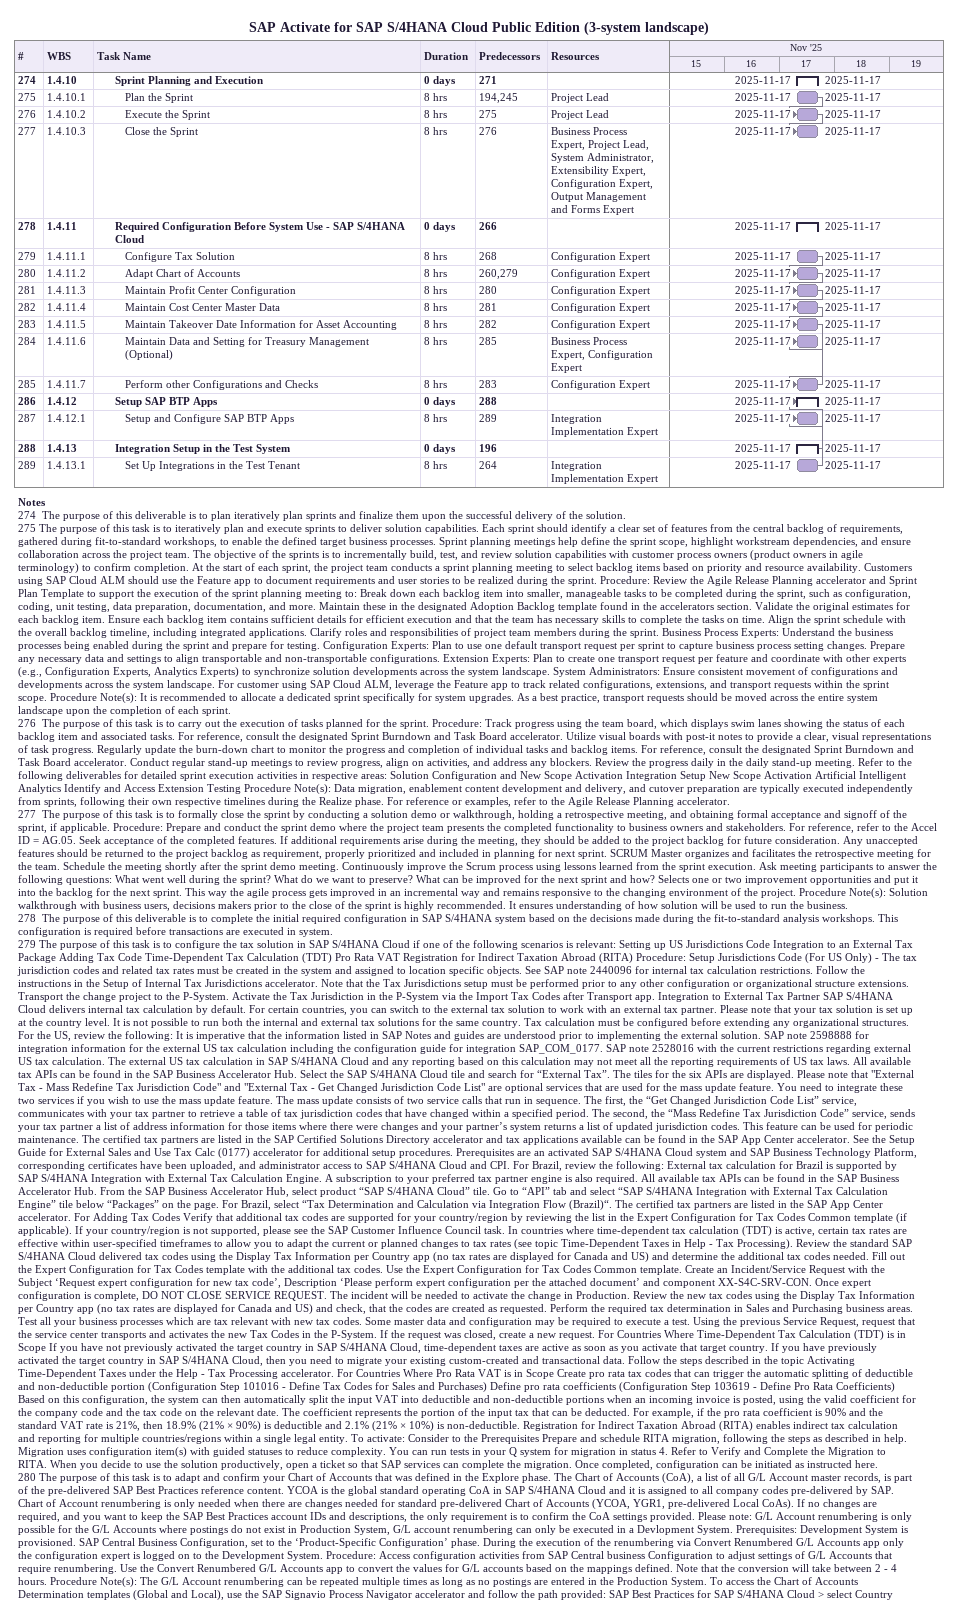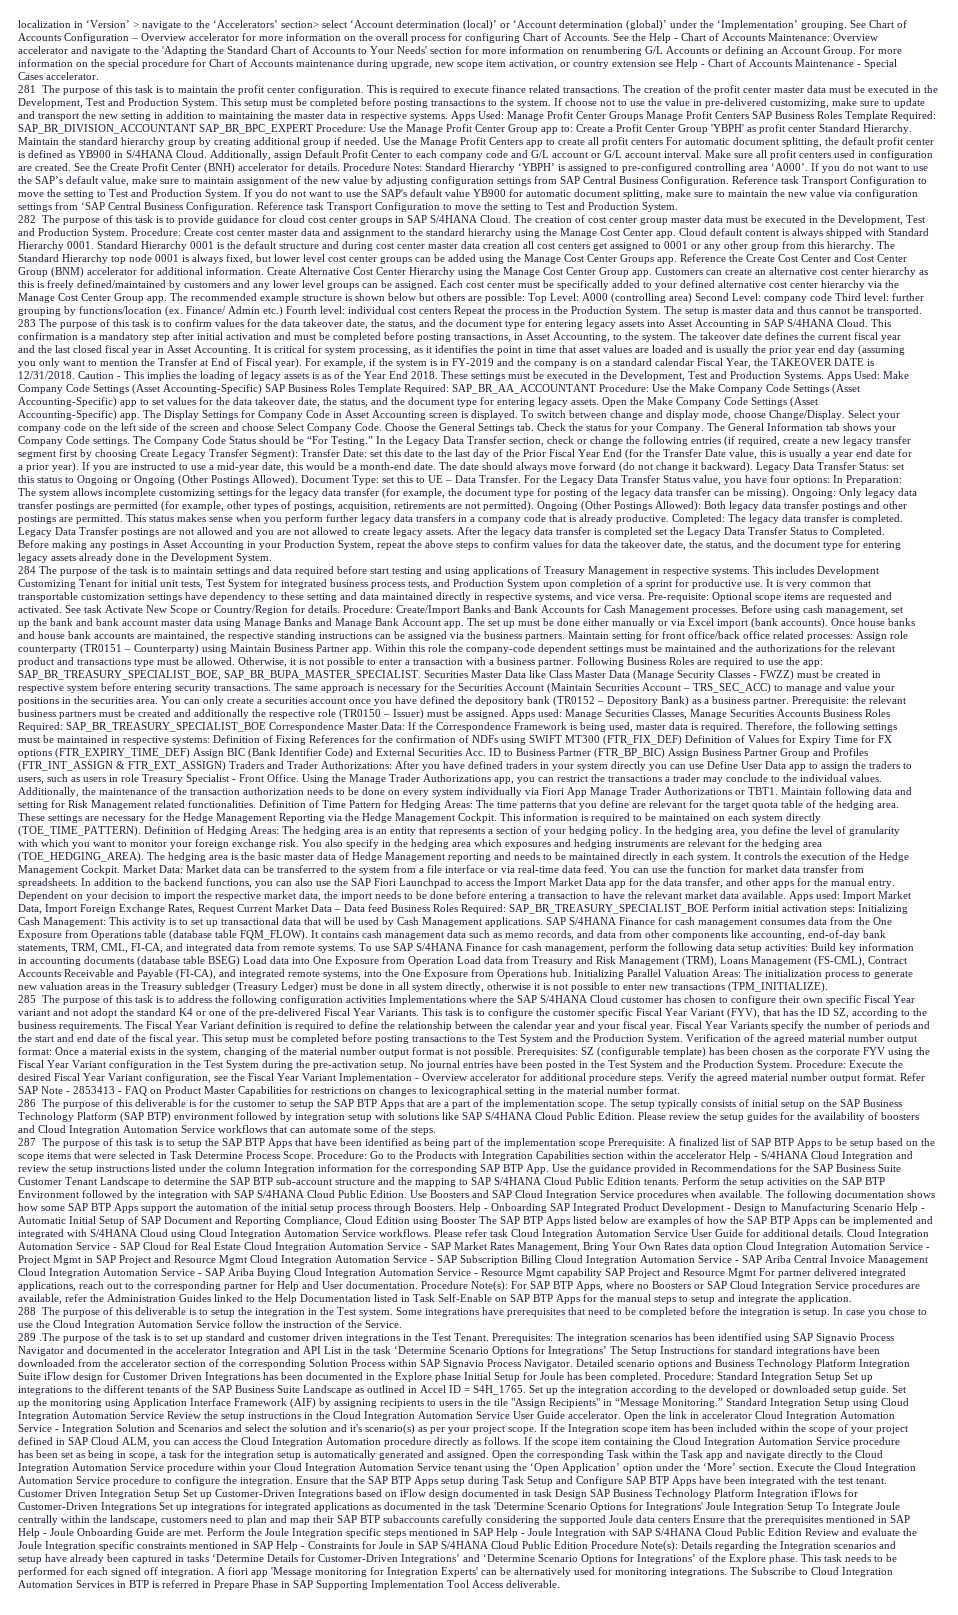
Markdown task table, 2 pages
SAP Activate for SAP S/4HANA Cloud Public Edition (3-system landscape)

| ID | WBS | Task | Duration | Start | Finish | Predecessors | Resources |
|---|---|---|---|---|---|---|---|
| 274 | 1.4.10 | **Sprint Planning and Execution** | 0d | 2025-11-17 | 2025-11-17 | 271 |  |
| 275 | 1.4.10.1 | Plan the Sprint | 8h | 2025-11-17 | 2025-11-17 | 194, 245 | Project Lead |
| 276 | 1.4.10.2 | Execute the Sprint | 8h | 2025-11-17 | 2025-11-17 | 275 | Project Lead |
| 277 | 1.4.10.3 | Close the Sprint | 8h | 2025-11-17 | 2025-11-17 | 276 | Business Process Expert, Project Lead, System Administrator, Extensibility Expert, Configuration Expert, Output Management and Forms Expert |
| 278 | 1.4.11 | **Required Configuration Before System Use - SAP S/4HANA Cloud** | 0d | 2025-11-17 | 2025-11-17 | 266 |  |
| 279 | 1.4.11.1 | Configure Tax Solution | 8h | 2025-11-17 | 2025-11-17 | 268 | Configuration Expert |
| 280 | 1.4.11.2 | Adapt Chart of Accounts | 8h | 2025-11-17 | 2025-11-17 | 260, 279 | Configuration Expert |
| 281 | 1.4.11.3 | Maintain Profit Center Configuration | 8h | 2025-11-17 | 2025-11-17 | 280 | Configuration Expert |
| 282 | 1.4.11.4 | Maintain Cost Center Master Data | 8h | 2025-11-17 | 2025-11-17 | 281 | Configuration Expert |
| 283 | 1.4.11.5 | Maintain Takeover Date Information for Asset Accounting | 8h | 2025-11-17 | 2025-11-17 | 282 | Configuration Expert |
| 284 | 1.4.11.6 | Maintain Data and Setting for Treasury Management (Optional) | 8h | 2025-11-17 | 2025-11-17 | 285 | Business Process Expert, Configuration Expert |
| 285 | 1.4.11.7 | Perform other Configurations and Checks | 8h | 2025-11-17 | 2025-11-17 | 283 | Configuration Expert |
| 286 | 1.4.12 | **Setup SAP BTP Apps** | 0d | 2025-11-17 | 2025-11-17 | 288 |  |
| 287 | 1.4.12.1 | Setup and Configure SAP BTP Apps | 8h | 2025-11-17 | 2025-11-17 | 289 | Integration Implementation Expert |
| 288 | 1.4.13 | **Integration Setup in the Test System** | 0d | 2025-11-17 | 2025-11-17 | 196 |  |
| 289 | 1.4.13.1 | Set Up Integrations in the Test Tenant | 8h | 2025-11-17 | 2025-11-17 | 264 | Integration Implementation Expert |

Notes
- 274: The purpose of this deliverable is to plan iteratively plan sprints and finalize them upon the successful delivery of the solution.
- 275: The purpose of this task is to iteratively plan and execute sprints to deliver solution capabilities. Each sprint should identify a clear set of features from the central backlog of requirements, gathered during fit-to-standard workshops, to enable the defined target business processes. Sprint planning meetings help define the sprint scope, highlight workstream dependencies, and ensure collaboration across the project team. The objective of the sprints is to incrementally build, test, and review solution capabilities with customer process owners (product owners in agile terminology) to confirm completion. At the start of each sprint, the project team conducts a sprint planning meeting to select backlog items based on priority and resource availability. Customers using SAP Cloud ALM should use the Feature app to document requirements and user stories to be realized during the sprint. Procedure: Review the Agile Release Planning accelerator and Sprint Plan Template to support the execution of the sprint planning meeting to: Break down each backlog item into smaller, manageable tasks to be completed during the sprint, such as configuration, coding, unit testing, data preparation, documentation, and more. Maintain these in the designated Adoption Backlog template found in the accelerators section. Validate the original estimates for each backlog item. Ensure each backlog item contains sufficient details for efficient execution and that the team has necessary skills to complete the tasks on time. Align the sprint schedule with the overall backlog timeline, including integrated applications. Clarify roles and responsibilities of project team members during the sprint. Business Process Experts: Understand the business processes being enabled during the sprint and prepare for testing. Configuration Experts: Plan to use one default transport request per sprint to capture business process setting changes. Prepare any necessary data and settings to align transportable and non-transportable configurations. Extension Experts: Plan to create one transport request per feature and coordinate with other experts (e.g., Configuration Experts, Analytics Experts) to synchronize solution developments across the system landscape. System Administrators: Ensure consistent movement of configurations and developments across the system landscape. For customer using SAP Cloud ALM, leverage the Feature app to track related configurations, extensions, and transport requests within the sprint scope. Procedure Note(s): It is recommended to allocate a dedicated sprint specifically for system upgrades. As a best practice, transport requests should be moved across the entire system landscape upon the completion of each sprint.
- 276: The purpose of this task is to carry out the execution of tasks planned for the sprint. Procedure: Track progress using the team board, which displays swim lanes showing the status of each backlog item and associated tasks. For reference, consult the designated Sprint Burndown and Task Board accelerator. Utilize visual boards with post-it notes to provide a clear, visual representations of task progress. Regularly update the burn-down chart to monitor the progress and completion of individual tasks and backlog items. For reference, consult the designated Sprint Burndown and Task Board accelerator. Conduct regular stand-up meetings to review progress, align on activities, and address any blockers. Review the progress daily in the daily stand-up meeting. Refer to the following deliverables for detailed sprint execution activities in respective areas: Solution Configuration and New Scope Activation Integration Setup New Scope Activation Artificial Intelligent Analytics Identify and Access Extension Testing Procedure Note(s): Data migration, enablement content development and delivery, and cutover preparation are typically executed independently from sprints, following their own respective timelines during the Realize phase. For reference or examples, refer to the Agile Release Planning accelerator.
- 277: The purpose of this task is to formally close the sprint by conducting a solution demo or walkthrough, holding a retrospective meeting, and obtaining formal acceptance and signoff of the sprint, if applicable. Procedure: Prepare and conduct the sprint demo where the project team presents the completed functionality to business owners and stakeholders. For reference, refer to the Accel ID = AG.05. Seek acceptance of the completed features. If additional requirements arise during the meeting, they should be added to the project backlog for future consideration. Any unaccepted features should be returned to the project backlog as requirement, properly prioritized and included in planning for next sprint. SCRUM Master organizes and facilitates the retrospective meeting for the team. Schedule the meeting shortly after the sprint demo meeting. Continuously improve the Scrum process using lessons learned from the sprint execution. Ask meeting participants to answer the following questions: What went well during the sprint? What do we want to preserve? What can be improved for the next sprint and how? Selects one or two improvement opportunities and put it into the backlog for the next sprint. This way the agile process gets improved in an incremental way and remains responsive to the changing environment of the project. Procedure Note(s): Solution walkthrough with business users, decisions makers prior to the close of the sprint is highly recommended. It ensures understanding of how solution will be used to run the business.
- 278: The purpose of this deliverable is to complete the initial required configuration in SAP S/4HANA system based on the decisions made during the fit-to-standard analysis workshops. This configuration is required before transactions are executed in system.
- 279: The purpose of this task is to configure the tax solution in SAP S/4HANA Cloud if one of the following scenarios is relevant: Setting up US Jurisdictions Code Integration to an External Tax Package Adding Tax Code Time-Dependent Tax Calculation (TDT) Pro Rata VAT Registration for Indirect Taxation Abroad (RITA) Procedure: Setup Jurisdictions Code (For US Only) - The tax jurisdiction codes and related tax rates must be created in the system and assigned to location specific objects. See SAP note 2440096 for internal tax calculation restrictions. Follow the instructions in the Setup of Internal Tax Jurisdictions accelerator. Note that the Tax Jurisdictions setup must be performed prior to any other configuration or organizational structure extensions. Transport the change project to the P-System. Activate the Tax Jurisdiction in the P-System via the Import Tax Codes after Transport app. Integration to External Tax Partner SAP S/4HANA Cloud delivers internal tax calculation by default. For certain countries, you can switch to the external tax solution to work with an external tax partner. Please note that your tax solution is set up at the country level. It is not possible to run both the internal and external tax solutions for the same country. Tax calculation must be configured before extending any organizational structures. For the US, review the following: It is imperative that the information listed in SAP Notes and guides are understood prior to implementing the external solution. SAP note 2598888 for integration information for the external US tax calculation including the configuration guide for integration SAP_COM_0177. SAP note 2528016 with the current restrictions regarding external US tax calculation. The external US tax calculation in SAP S/4HANA Cloud and any reporting based on this calculation may not meet all the reporting requirements of US tax laws. All available tax APIs can be found in the SAP Business Accelerator Hub. Select the SAP S/4HANA Cloud tile and search for “External Tax”. The tiles for the six APIs are displayed. Please note that "External Tax - Mass Redefine Tax Jurisdiction Code" and "External Tax - Get Changed Jurisdiction Code List" are optional services that are used for the mass update feature. You need to integrate these two services if you wish to use the mass update feature. The mass update consists of two service calls that run in sequence. The first, the “Get Changed Jurisdiction Code List” service, communicates with your tax partner to retrieve a table of tax jurisdiction codes that have changed within a specified period. The second, the “Mass Redefine Tax Jurisdiction Code” service, sends your tax partner a list of address information for those items where there were changes and your partner’s system returns a list of updated jurisdiction codes. This feature can be used for periodic maintenance. The certified tax partners are listed in the SAP Certified Solutions Directory accelerator and tax applications available can be found in the SAP App Center accelerator. See the Setup Guide for External Sales and Use Tax Calc (0177) accelerator for additional setup procedures. Prerequisites are an activated SAP S/4HANA Cloud system and SAP Business Technology Platform, corresponding certificates have been uploaded, and administrator access to SAP S/4HANA Cloud and CPI. For Brazil, review the following: External tax calculation for Brazil is supported by SAP S/4HANA Integration with External Tax Calculation Engine. A subscription to your preferred tax partner engine is also required. All available tax APIs can be found in the SAP Business Accelerator Hub. From the SAP Business Accelerator Hub, select product “SAP S/4HANA Cloud” tile. Go to “API” tab and select “SAP S/4HANA Integration with External Tax Calculation Engine” tile below “Packages” on the page. For Brazil, select “Tax Determination and Calculation via Integration Flow (Brazil)“. The certified tax partners are listed in the SAP App Center accelerator. For Adding Tax Codes Verify that additional tax codes are supported for your country/region by reviewing the list in the Expert Configuration for Tax Codes Common template (if applicable). If your country/region is not supported, please see the SAP Customer Influence Council task. In countries where time-dependent tax calculation (TDT) is active, certain tax rates are effective within user-specified timeframes to allow you to adapt the current or planned changes to tax rates (see topic Time-Dependent Taxes in Help - Tax Processing). Review the standard SAP S/4HANA Cloud delivered tax codes using the Display Tax Information per Country app (no tax rates are displayed for Canada and US) and determine the additional tax codes needed. Fill out the Expert Configuration for Tax Codes template with the additional tax codes. Use the Expert Configuration for Tax Codes Common template. Create an Incident/Service Request with the Subject ‘Request expert configuration for new tax code’, Description ‘Please perform expert configuration per the attached document’ and component XX-S4C-SRV-CON. Once expert configuration is complete, DO NOT CLOSE SERVICE REQUEST. The incident will be needed to activate the change in Production. Review the new tax codes using the Display Tax Information per Country app (no tax rates are displayed for Canada and US) and check, that the codes are created as requested. Perform the required tax determination in Sales and Purchasing business areas. Test all your business processes which are tax relevant with new tax codes. Some master data and configuration may be required to execute a test. Using the previous Service Request, request that the service center transports and activates the new Tax Codes in the P-System. If the request was closed, create a new request. For Countries Where Time-Dependent Tax Calculation (TDT) is in Scope If you have not previously activated the target country in SAP S/4HANA Cloud, time-dependent taxes are active as soon as you activate that target country. If you have previously activated the target country in SAP S/4HANA Cloud, then you need to migrate your existing custom-created and transactional data. Follow the steps described in the topic Activating Time-Dependent Taxes under the Help - Tax Processing accelerator. For Countries Where Pro Rata VAT is in Scope Create pro rata tax codes that can trigger the automatic splitting of deductible and non-deductible portion (Configuration Step 101016 - Define Tax Codes for Sales and Purchases) Define pro rata coefficients (Configuration Step 103619 - Define Pro Rata Coefficients) Based on this configuration, the system can then automatically split the input VAT into deductible and non-deductible portions when an incoming invoice is posted, using the valid coefficient for the company code and the tax code on the relevant date. The coefficient represents the portion of the input tax that can be deducted. For example, if the pro rata coefficient is 90% and the standard VAT rate is 21%, then 18.9% (21% × 90%) is deductible and 2.1% (21% × 10%) is non-deductible. Registration for Indirect Taxation Abroad (RITA) enables indirect tax calculation and reporting for multiple countries/regions within a single legal entity. To activate: Consider to the Prerequisites Prepare and schedule RITA migration, following the steps as described in help. Migration uses configuration item(s) with guided statuses to reduce complexity. You can run tests in your Q system for migration in status 4. Refer to Verify and Complete the Migration to RITA. When you decide to use the solution productively, open a ticket so that SAP services can complete the migration. Once completed, configuration can be initiated as instructed here.
- 280: The purpose of this task is to adapt and confirm your Chart of Accounts that was defined in the Explore phase. The Chart of Accounts (CoA), a list of all G/L Account master records, is part of the pre-delivered SAP Best Practices reference content. YCOA is the global standard operating CoA in SAP S/4HANA Cloud and it is assigned to all company codes pre-delivered by SAP. Chart of Account renumbering is only needed when there are changes needed for standard pre-delivered Chart of Accounts (YCOA, YGR1, pre-delivered Local CoAs). If no changes are required, and you want to keep the SAP Best Practices account IDs and descriptions, the only requirement is to confirm the CoA settings provided. Please note: G/L Account renumbering is only possible for the G/L Accounts where postings do not exist in Production System, G/L account renumbering can only be executed in a Devlopment System. Prerequisites: Development System is provisioned. SAP Central Business Configuration, set to the ‘Product-Specific Configuration’ phase. During the execution of the renumbering via Convert Renumbered G/L Accounts app only the configuration expert is logged on to the Development System. Procedure: Access configuration activities from SAP Central business Configuration to adjust settings of G/L Accounts that require renumbering. Use the Convert Renumbered G/L Accounts app to convert the values for G/L accounts based on the mappings defined. Note that the conversion will take between 2 - 4 hours. Procedure Note(s): The G/L Account renumbering can be repeated multiple times as long as no postings are entered in the Production System. To access the Chart of Accounts Determination templates (Global and Local), use the SAP Signavio Process Navigator accelerator and follow the path provided: SAP Best Practices for SAP S/4HANA Cloud > select Country localization in ‘Version’ > navigate to the ‘Accelerators’ section> select ‘Account determination (local)’ or ‘Account determination (global)’ under the ‘Implementation’ grouping. See Chart of Accounts Configuration – Overview accelerator for more information on the overall process for configuring Chart of Accounts. See the Help - Chart of Accounts Maintenance: Overview accelerator and navigate to the 'Adapting the Standard Chart of Accounts to Your Needs' section for more information on renumbering G/L Accounts or defining an Account Group. For more information on the special procedure for Chart of Accounts maintenance during upgrade, new scope item activation, or country extension see Help - Chart of Accounts Maintenance - Special Cases accelerator.
- 281: The purpose of this task is to maintain the profit center configuration. This is required to execute finance related transactions. The creation of the profit center master data must be executed in the Development, Test and Production System. This setup must be completed before posting transactions to the system. If choose not to use the value in pre-delivered customizing, make sure to update and transport the new setting in addition to maintaining the master data in respective systems. Apps Used: Manage Profit Center Groups Manage Profit Centers SAP Business Roles Template Required: SAP_BR_DIVISION_ACCOUNTANT SAP_BR_BPC_EXPERT Procedure: Use the Manage Profit Center Group app to: Create a Profit Center Group 'YBPH' as profit center Standard Hierarchy. Maintain the standard hierarchy group by creating additional group if needed. Use the Manage Profit Centers app to create all profit centers For automatic document splitting, the default profit center is defined as YB900 in S/4HANA Cloud. Additionally, assign Default Profit Center to each company code and G/L account or G/L account interval. Make sure all profit centers used in configuration are created. See the Create Profit Center (BNH) accelerator for details. Procedure Notes: Standard Hierarchy ‘YBPH’ is assigned to pre-configured controlling area ‘A000’. If you do not want to use the SAP’s default value, make sure to maintain assignment of the new value by adjusting configuration settings from SAP Central Business Configuration. Reference task Transport Configuration to move the setting to Test and Production System. If you do not want to use the SAP's default value YB900 for automatic document splitting, make sure to maintain the new value via configuration settings from ‘SAP Central Business Configuration. Reference task Transport Configuration to move the setting to Test and Production System.
- 282: The purpose of this task is to provide guidance for cloud cost center groups in SAP S/4HANA Cloud. The creation of cost center group master data must be executed in the Development, Test and Production System. Procedure: Create cost center master data and assignment to the standard hierarchy using the Manage Cost Center app. Cloud default content is always shipped with Standard Hierarchy 0001. Standard Hierarchy 0001 is the default structure and during cost center master data creation all cost centers get assigned to 0001 or any other group from this hierarchy. The Standard Hierarchy top node 0001 is always fixed, but lower level cost center groups can be added using the Manage Cost Center Groups app. Reference the Create Cost Center and Cost Center Group (BNM) accelerator for additional information. Create Alternative Cost Center Hierarchy using the Manage Cost Center Group app. Customers can create an alternative cost center hierarchy as this is freely defined/maintained by customers and any lower level groups can be assigned. Each cost center must be specifically added to your defined alternative cost center hierarchy via the Manage Cost Center Group app. The recommended example structure is shown below but others are possible: Top Level: A000 (controlling area) Second Level: company code Third level: further grouping by functions/location (ex. Finance/ Admin etc.) Fourth level: individual cost centers Repeat the process in the Production System. The setup is master data and thus cannot be transported.
- 283: The purpose of this task is to confirm values for the data takeover date, the status, and the document type for entering legacy assets into Asset Accounting in SAP S/4HANA Cloud. This confirmation is a mandatory step after initial activation and must be completed before posting transactions, in Asset Accounting, to the system. The takeover date defines the current fiscal year and the last closed fiscal year in Asset Accounting. It is critical for system processing, as it identifies the point in time that asset values are loaded and is usually the prior year end day (assuming you only want to mention the Transfer at End of Fiscal year). For example, if the system is in FY-2019 and the company is on a standard calendar Fiscal Year, the TAKEOVER DATE is 12/31/2018. Caution - This implies the loading of legacy assets is as of the Year End 2018. These settings must be executed in the Development, Test and Production Systems. Apps Used: Make Company Code Settings (Asset Accounting-Specific) SAP Business Roles Template Required: SAP_BR_AA_ACCOUNTANT Procedure: Use the Make Company Code Settings (Asset Accounting-Specific) app to set values for the data takeover date, the status, and the document type for entering legacy assets. Open the Make Company Code Settings (Asset Accounting-Specific) app. The Display Settings for Company Code in Asset Accounting screen is displayed. To switch between change and display mode, choose Change/Display. Select your company code on the left side of the screen and choose Select Company Code. Choose the General Settings tab. Check the status for your Company. The General Information tab shows your Company Code settings. The Company Code Status should be “For Testing.” In the Legacy Data Transfer section, check or change the following entries (if required, create a new legacy transfer segment first by choosing Create Legacy Transfer Segment): Transfer Date: set this date to the last day of the Prior Fiscal Year End (for the Transfer Date value, this is usually a year end date for a prior year). If you are instructed to use a mid-year date, this would be a month-end date. The date should always move forward (do not change it backward). Legacy Data Transfer Status: set this status to Ongoing or Ongoing (Other Postings Allowed). Document Type: set this to UE – Data Transfer. For the Legacy Data Transfer Status value, you have four options: In Preparation: The system allows incomplete customizing settings for the legacy data transfer (for example, the document type for posting of the legacy data transfer can be missing). Ongoing: Only legacy data transfer postings are permitted (for example, other types of postings, acquisition, retirements are not permitted). Ongoing (Other Postings Allowed): Both legacy data transfer postings and other postings are permitted. This status makes sense when you perform further legacy data transfers in a company code that is already productive. Completed: The legacy data transfer is completed. Legacy Data Transfer postings are not allowed and you are not allowed to create legacy assets. After the legacy data transfer is completed set the Legacy Data Transfer Status to Completed. Before making any postings in Asset Accounting in your Production System, repeat the above steps to confirm values for data the takeover date, the status, and the document type for entering legacy assets already done in the Development System.
- 284: The purpose of the task is to maintain settings and data required before start testing and using applications of Treasury Management in respective systems. This includes Development Customizing Tenant for initial unit tests, Test System for integrated business process tests, and Production System upon completion of a sprint for productive use. It is very common that transportable customization settings have dependency to these setting and data maintained directly in respective systems, and vice versa. Pre-requisite: Optional scope items are requested and activated. See task Activate New Scope or Country/Region for details. Procedure: Create/Import Banks and Bank Accounts for Cash Management processes. Before using cash management, set up the bank and bank account master data using Manage Banks and Manage Bank Account app. The set up must be done either manually or via Excel import (bank accounts). Once house banks and house bank accounts are maintained, the respective standing instructions can be assigned via the business partners. Maintain setting for front office/back office related processes: Assign role counterparty (TR0151 – Counterparty) using Maintain Business Partner app. Within this role the company-code dependent settings must be maintained and the authorizations for the relevant product and transactions type must be allowed. Otherwise, it is not possible to enter a transaction with a business partner. Following Business Roles are required to use the app: SAP_BR_TREASURY_SPECIALIST_BOE, SAP_BR_BUPA_MASTER_SPECIALIST. Securities Master Data like Class Master Data (Manage Security Classes - FWZZ) must be created in respective system before entering security transactions. The same approach is necessary for the Securities Account (Maintain Securities Account – TRS_SEC_ACC) to manage and value your positions in the securities area. You can only create a securities account once you have defined the depository bank (TR0152 – Depository Bank) as a business partner. Prerequisite: the relevant business partners must be created and additionally the respective role (TR0150 – Issuer) must be assigned. Apps used: Manage Securities Classes, Manage Securities Accounts Business Roles Required: SAP_BR_TREASURY_SPECIALIST_BOE Correspondence Master Data: If the Correspondence Framework is being used, master data is required. Therefore, the following settings must be maintained in respective systems: Definition of Fixing References for the confirmation of NDFs using SWIFT MT300 (FTR_FIX_DEF) Definition of Values for Expiry Time for FX options (FTR_EXPIRY_TIME_DEF) Assign BIC (Bank Identifier Code) and External Securities Acc. ID to Business Partner (FTR_BP_BIC) Assign Business Partner Group and Profiles (FTR_INT_ASSIGN & FTR_EXT_ASSIGN) Traders and Trader Authorizations: After you have defined traders in your system directly you can use Define User Data app to assign the traders to users, such as users in role Treasury Specialist - Front Office. Using the Manage Trader Authorizations app, you can restrict the transactions a trader may conclude to the individual values. Additionally, the maintenance of the transaction authorization needs to be done on every system individually via Fiori App Manage Trader Authorizations or TBT1. Maintain following data and setting for Risk Management related functionalities. Definition of Time Pattern for Hedging Areas: The time patterns that you define are relevant for the target quota table of the hedging area. These settings are necessary for the Hedge Management Reporting via the Hedge Management Cockpit. This information is required to be maintained on each system directly (TOE_TIME_PATTERN). Definition of Hedging Areas: The hedging area is an entity that represents a section of your hedging policy. In the hedging area, you define the level of granularity with which you want to monitor your foreign exchange risk. You also specify in the hedging area which exposures and hedging instruments are relevant for the hedging area (TOE_HEDGING_AREA). The hedging area is the basic master data of Hedge Management reporting and needs to be maintained directly in each system. It controls the execution of the Hedge Management Cockpit. Market Data: Market data can be transferred to the system from a file interface or via real-time data feed. You can use the function for market data transfer from spreadsheets. In addition to the backend functions, you can also use the SAP Fiori Launchpad to access the Import Market Data app for the data transfer, and other apps for the manual entry. Dependent on your decision to import the respective market data, the import needs to be done before entering a transaction to have the relevant market data available. Apps used: Import Market Data, Import Foreign Exchange Rates, Request Current Market Data – Data feed Business Roles Required: SAP_BR_TREASURY_SPECIALIST_BOE Perform initial activation steps: Initializing Cash Management: This activity is to set up transactional data that will be used by Cash Management applications. SAP S/4HANA Finance for cash management consumes data from the One Exposure from Operations table (database table FQM_FLOW). It contains cash management data such as memo records, and data from other components like accounting, end-of-day bank statements, TRM, CML, FI-CA, and integrated data from remote systems. To use SAP S/4HANA Finance for cash management, perform the following data setup activities: Build key information in accounting documents (database table BSEG) Load data into One Exposure from Operation Load data from Treasury and Risk Management (TRM), Loans Management (FS-CML), Contract Accounts Receivable and Payable (FI-CA), and integrated remote systems, into the One Exposure from Operations hub. Initializing Parallel Valuation Areas: The initialization process to generate new valuation areas in the Treasury subledger (Treasury Ledger) must be done in all system directly, otherwise it is not possible to enter new transactions (TPM_INITIALIZE).
- 285: The purpose of this task is to address the following configuration activities Implementations where the SAP S/4HANA Cloud customer has chosen to configure their own specific Fiscal Year variant and not adopt the standard K4 or one of the pre-delivered Fiscal Year Variants. This task is to configure the customer specific Fiscal Year Variant (FYV), that has the ID SZ, according to the business requirements. The Fiscal Year Variant definition is required to define the relationship between the calendar year and your fiscal year. Fiscal Year Variants specify the number of periods and the start and end date of the fiscal year. This setup must be completed before posting transactions to the Test System and the Production System. Verification of the agreed material number output format: Once a material exists in the system, changing of the material number output format is not possible. Prerequisites: SZ (configurable template) has been chosen as the corporate FYV using the Fiscal Year Variant configuration in the Test System during the pre-activation setup. No journal entries have been posted in the Test System and the Production System. Procedure: Execute the desired Fiscal Year Variant configuration, see the Fiscal Year Variant Implementation - Overview accelerator for additional procedure steps. Verify the agreed material number output format. Refer SAP Note - 2853413 - FAQ on Product Master Capabilities for restrictions on changes to lexicographical setting in the material number format.
- 286: The purpose of this deliverable is for the customer to setup the SAP BTP Apps that are a part of the implementation scope. The setup typically consists of initial setup on the SAP Business Technology Platform (SAP BTP) environment followed by integration setup with solutions like SAP S/4HANA Cloud Public Edition. Please review the setup guides for the availability of boosters and Cloud Integration Automation Service workflows that can automate some of the steps.
- 287: The purpose of this task is to setup the SAP BTP Apps that have been identified as being part of the implementation scope Prerequisite: A finalized list of SAP BTP Apps to be setup based on the scope items that were selected in Task Determine Process Scope. Procedure: Go to the Products with Integration Capabilities section within the accelerator Help - S/4HANA Cloud Integration and review the setup instructions listed under the column Integration information for the corresponding SAP BTP App. Use the guidance provided in Recommendations for the SAP Business Suite Customer Tenant Landscape to determine the SAP BTP sub-account structure and the mapping to SAP S/4HANA Cloud Public Edition tenants. Perform the setup activities on the SAP BTP Environment followed by the integration with SAP S/4HANA Cloud Public Edition. Use Boosters and SAP Cloud Integration Service procedures when available. The following documentation shows how some SAP BTP Apps support the automation of the initial setup process through Boosters. Help - Onboarding SAP Integrated Product Development - Design to Manufacturing Scenario Help - Automatic Initial Setup of SAP Document and Reporting Compliance, Cloud Edition using Booster The SAP BTP Apps listed below are examples of how the SAP BTP Apps can be implemented and integrated with S/4HANA Cloud using Cloud Integration Automation Service workflows. Please refer task Cloud Integration Automation Service User Guide for additional details. Cloud Integration Automation Service - SAP Cloud for Real Estate Cloud Integration Automation Service - SAP Market Rates Management, Bring Your Own Rates data option Cloud Integration Automation Service - Project Mgmt in SAP Project and Resource Mgmt Cloud Integration Automation Service - SAP Subscription Billing Cloud Integration Automation Service - SAP Ariba Central Invoice Management Cloud Integration Automation Service - SAP Ariba Buying Cloud Integration Automation Service - Resource Mgmt capability SAP Project and Resource Mgmt For partner delivered integrated applications, reach out to the corresponding partner for Help and User documentation. Procedure Note(s): For SAP BTP Apps, where no Boosters or SAP Cloud Integration Service procedures are available, refer the Administration Guides linked to the Help Documentation listed in Task Self-Enable on SAP BTP Apps for the manual steps to setup and integrate the application.
- 288: The purpose of this deliverable is to setup the integration in the Test system. Some integrations have prerequisites that need to be completed before the integration is setup. In case you chose to use the Cloud Integration Automation Service follow the instruction of the Service.
- 289: .The purpose of the task is to set up standard and customer driven integrations in the Test Tenant. Prerequisites: The integration scenarios has been identified using SAP Signavio Process Navigator and documented in the accelerator Integration and API List in the task ‘Determine Scenario Options for Integrations’ The Setup Instructions for standard integrations have been downloaded from the accelerator section of the corresponding Solution Process within SAP Signavio Process Navigator. Detailed scenario options and Business Technology Platform Integration Suite iFlow design for Customer Driven Integrations has been documented in the Explore phase Initial Setup for Joule has been completed. Procedure: Standard Integration Setup Set up integrations to the different tenants of the SAP Business Suite Landscape as outlined in Accel ID = S4H_1765. Set up the integration according to the developed or downloaded setup guide. Set up the monitoring using Application Interface Framework (AIF) by assigning recipients to users in the tile "Assign Recipients" in “Message Monitoring.” Standard Integration Setup using Cloud Integration Automation Service Review the setup instructions in the Cloud Integration Automation Service User Guide accelerator. Open the link in accelerator Cloud Integration Automation Service - Integration Solution and Scenarios and select the solution and it's scenario(s) as per your project scope. If the Integration scope item has been included within the scope of your project defined in SAP Cloud ALM, you can access the Cloud Integration Automation procedure directly as follows. If the scope item containing the Cloud Integration Automation Service procedure has been set as being in scope, a task for the integration setup is automatically generated and assigned. Open the corresponding Task within the Task app and navigate directly to the Cloud Integration Automation Service procedure within your Cloud Integration Automation Service tenant using the ‘Open Application’ option under the ‘More’ section. Execute the Cloud Integration Automation Service procedure to configure the integration. Ensure that the SAP BTP Apps setup during Task Setup and Configure SAP BTP Apps have been integrated with the test tenant. Customer Driven Integration Setup Set up Customer-Driven Integrations based on iFlow design documented in task Design SAP Business Technology Platform Integration iFlows for Customer-Driven Integrations Set up integrations for integrated applications as documented in the task 'Determine Scenario Options for Integrations' Joule Integration Setup To Integrate Joule centrally within the landscape, customers need to plan and map their SAP BTP subaccounts carefully considering the supported Joule data centers Ensure that the prerequisites mentioned in SAP Help - Joule Onboarding Guide are met. Perform the Joule Integration specific steps mentioned in SAP Help - Joule Integration with SAP S/4HANA Cloud Public Edition Review and evaluate the Joule Integration specific constraints mentioned in SAP Help - Constraints for Joule in SAP S/4HANA Cloud Public Edition Procedure Note(s): Details regarding the Integration scenarios and setup have already been captured in tasks ‘Determine Details for Customer-Driven Integrations’ and ‘Determine Scenario Options for Integrations’ of the Explore phase. This task needs to be performed for each signed off integration. A fiori app 'Message monitoring for Integration Experts' can be alternatively used for monitoring integrations. The Subscribe to Cloud Integration Automation Services in BTP is referred in Prepare Phase in SAP Supporting Implementation Tool Access deliverable.
